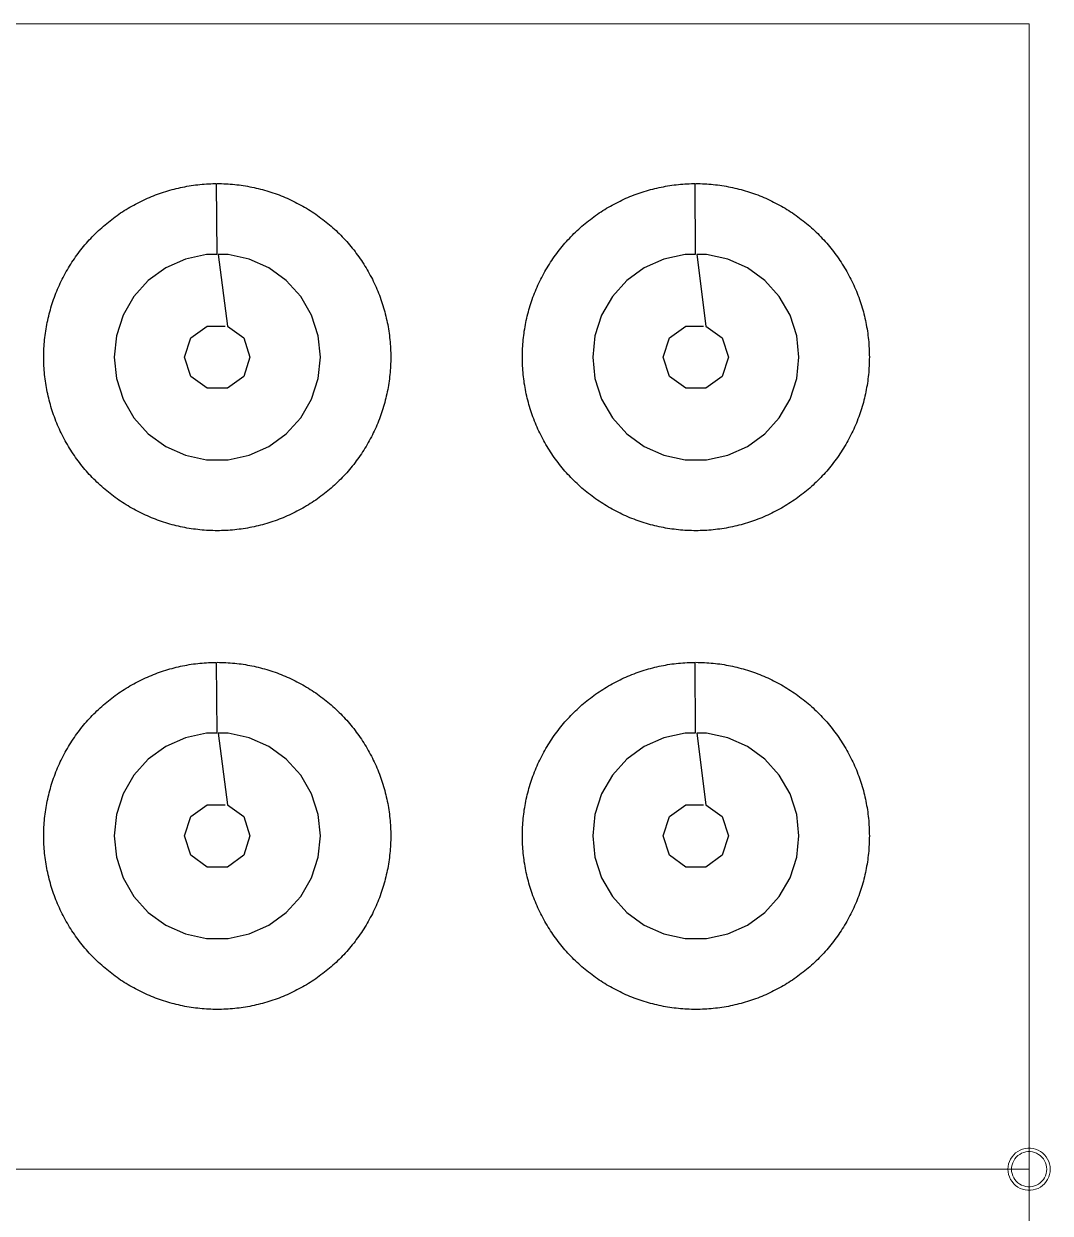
# Model space of a CAD drawing. Header units: millimetres. Extents: x 125 to 379, y 147 to 312.
# Drawn here: x 306.3 to 379.2, y 225.6 to 310.1 of the extents above; entities that cross this region are included whole.
import ezdxf

# ---------------------------------------------------------------- set-up
doc = ezdxf.new("R2010")
doc.units = ezdxf.units.MM
doc.layers.add('TOP_Full_CutOut_90', color=7, linetype='Continuous')
for name, color, linetype, lineweight in [('TOP_Full_CutOut_90_1', 7, 'Continuous', 18), ('TOP_Full_CutOut_90_2', 7, 'Continuous', 18), ('TOP_Full_CutOut_90_3', 7, 'Continuous', 18)]:
    doc.layers.add(name, color=color, linetype=linetype, lineweight=lineweight)

msp = doc.modelspace()

# ---------------------------------------------------------------- linework, layer by layer
at = {"layer": 'TOP_Full_CutOut_90'}
for points in [[(320.046033, 298.728941), (320.20091, 298.727968), (320.355762, 298.725049), (320.510565, 298.720184), (320.665295, 298.713374), (320.819927, 298.704621), (320.974436, 298.693925), (321.128799, 298.681288), (321.282992, 298.666713), (321.436988, 298.650201), (321.590766, 298.631755), (321.744299, 298.611378), (321.897564, 298.589074), (322.050537, 298.564846), (322.203193, 298.538697), (322.355508, 298.510632), (322.507459, 298.480655), (322.659021, 298.448771), (322.810171, 298.414985), (322.960884, 298.379302), (323.111136, 298.341729), (323.260905, 298.30227), (323.410166, 298.260932), (323.558896, 298.217722), (323.707071, 298.172647), (323.854668, 298.125713), (324.001663, 298.076928), (324.148034, 298.0263), (324.293758, 297.973836), (324.43881, 297.919545), (324.583169, 297.863436), (324.726811, 297.805518), (324.869714, 297.745799), (325.011855, 297.684289), (325.153213, 297.620997), (325.293763, 297.555935), (325.433485, 297.489111), (325.572357, 297.420537), (325.710355, 297.350223), (325.847459, 297.278181), (325.983648, 297.204421), (326.118898, 297.128956), (326.253189, 297.051797), (326.386501, 296.972957), (326.518811, 296.892448), (326.650099, 296.810283), (326.780344, 296.726474), (326.909525, 296.641036), (327.037623, 296.553981), (327.164617, 296.465323), (327.290487, 296.375076), (327.415212, 296.283254), (327.538774, 296.189873), (327.661153, 296.094946), (327.78233, 295.998489), (327.902284, 295.900517), (328.020998, 295.801045), (328.138453, 295.70009), (328.25463, 295.597666), (328.36951, 295.49379), (328.483077, 295.38848), (328.59531, 295.28175), (328.706194, 295.173618), (328.815711, 295.064102), (328.923842, 294.953218), (329.030572, 294.840984), (329.135883, 294.727418), (329.239758, 294.612538), (329.342182, 294.496361), (329.443137, 294.378906), (329.542609, 294.260192), (329.640581, 294.140237), (329.737038, 294.019061), (329.831965, 293.896682), (329.925347, 293.77312), (330.017168, 293.648394), (330.107415, 293.522525), (330.196073, 293.395531), (330.283128, 293.267433), (330.368567, 293.138252), (330.452375, 293.008006), (330.53454, 292.876719), (330.61505, 292.744408), (330.69389, 292.611097), (330.771048, 292.476806), (330.846513, 292.341555), (330.920273, 292.205367), (330.992315, 292.068263), (331.062629, 291.930264), (331.131203, 291.791393), (331.198027, 291.651671), (331.26309, 291.51112), (331.326381, 291.369763), (331.387891, 291.227622), (331.44761, 291.084719), (331.505529, 290.941076), (331.561638, 290.796718), (331.615928, 290.651665), (331.668392, 290.505942), (331.71902, 290.359571), (331.767805, 290.212576), (331.814739, 290.064979), (331.859815, 289.916804), (331.903025, 289.768074), (331.944362, 289.618813), (331.983821, 289.469044), (332.021395, 289.318791), (332.057077, 289.168078), (332.090863, 289.016929), (332.122747, 288.865367), (332.152724, 288.713416), (332.180789, 288.5611), (332.206938, 288.408444), (332.231166, 288.255472), (332.253471, 288.102207), (332.273847, 287.948673), (332.292293, 287.794896), (332.308805, 287.640899), (332.32338, 287.486707), (332.336017, 287.332344), (332.346713, 287.177834), (332.355466, 287.023202), (332.362276, 286.868473), (332.367141, 286.71367), (332.37006, 286.558818), (332.371033, 286.403941), (332.371033, 286.403941), (332.37006, 286.249065), (332.367141, 286.094213), (332.362276, 285.93941), (332.355466, 285.78468), (332.346713, 285.630048), (332.336017, 285.475538), (332.32338, 285.321175), (332.308805, 285.166983), (332.292293, 285.012986), (332.273847, 284.859209), (332.253471, 284.705676), (332.231166, 284.552411), (332.206938, 284.399438), (332.180789, 284.246782), (332.152724, 284.094467), (332.122747, 283.942516), (332.090863, 283.790954), (332.057077, 283.639804), (332.021395, 283.489091), (331.983821, 283.338838), (331.944362, 283.18907), (331.903025, 283.039809), (331.859815, 282.891079), (331.814739, 282.742904), (331.767805, 282.595307), (331.71902, 282.448311), (331.668392, 282.30194), (331.615928, 282.156217), (331.561638, 282.011165), (331.505529, 281.866806), (331.44761, 281.723164), (331.387891, 281.580261), (331.326381, 281.438119), (331.26309, 281.296762), (331.198027, 281.156211), (331.131203, 281.016489), (331.062629, 280.877618), (330.992315, 280.739619), (330.920273, 280.602515), (330.846513, 280.466327), (330.771048, 280.331077), (330.69389, 280.196785), (330.61505, 280.063474), (330.53454, 279.931164), (330.452375, 279.799876), (330.368567, 279.669631), (330.283128, 279.540449), (330.196073, 279.412351), (330.107415, 279.285358), (330.017168, 279.159488), (329.925347, 279.034762), (329.831965, 278.9112), (329.737038, 278.788822), (329.640581, 278.667645), (329.542609, 278.547691), (329.443137, 278.428977), (329.342182, 278.311522), (329.239758, 278.195345), (329.135883, 278.080464), (329.030572, 277.966898), (328.923842, 277.854664), (328.815711, 277.74378), (328.706194, 277.634264), (328.59531, 277.526133), (328.483077, 277.419403), (328.36951, 277.314092), (328.25463, 277.210217), (328.138453, 277.107793), (328.020998, 277.006837), (327.902284, 276.907366), (327.78233, 276.809393), (327.661153, 276.712936), (327.538774, 276.61801), (327.415212, 276.524628), (327.290487, 276.432807), (327.164617, 276.34256), (327.037623, 276.253902), (326.909525, 276.166847), (326.780344, 276.081408), (326.650099, 275.9976), (326.518811, 275.915434), (326.386501, 275.834925), (326.253189, 275.756085), (326.118898, 275.678926), (325.983648, 275.603461), (325.847459, 275.529702), (325.710355, 275.45766), (325.572357, 275.387346), (325.433485, 275.318772), (325.293763, 275.251948), (325.153213, 275.186885), (325.011855, 275.123594), (324.869714, 275.062084), (324.726811, 275.002365), (324.583169, 274.944446), (324.43881, 274.888337), (324.293758, 274.834046), (324.148034, 274.781583), (324.001663, 274.730955), (323.854668, 274.68217), (323.707071, 274.635236), (323.558896, 274.59016), (323.410166, 274.54695), (323.260905, 274.505613), (323.111136, 274.466154), (322.960884, 274.42858), (322.810171, 274.392898), (322.659021, 274.359112), (322.507459, 274.327228), (322.355508, 274.297251), (322.203193, 274.269186), (322.050537, 274.243037), (321.897564, 274.218808), (321.744299, 274.196504), (321.590766, 274.176128), (321.436988, 274.157682), (321.282992, 274.14117), (321.128799, 274.126595), (320.974436, 274.113958), (320.819927, 274.103262), (320.665295, 274.094508), (320.510565, 274.087698), (320.355762, 274.082834), (320.20091, 274.079914), (320.046033, 274.078941), (319.891157, 274.079914), (319.736305, 274.082834), (319.581502, 274.087698), (319.426772, 274.094508), (319.27214, 274.103262), (319.117631, 274.113958), (318.963267, 274.126595), (318.809075, 274.14117), (318.655079, 274.157682), (318.501301, 274.176128), (318.347768, 274.196504), (318.194503, 274.218808), (318.04153, 274.243037), (317.888874, 274.269186), (317.736559, 274.297251), (317.584608, 274.327228), (317.433046, 274.359112), (317.281896, 274.392898), (317.131183, 274.42858), (316.980931, 274.466154), (316.831162, 274.505613), (316.681901, 274.54695), (316.533171, 274.59016), (316.384996, 274.635236), (316.237399, 274.68217), (316.090403, 274.730955), (315.944033, 274.781583), (315.798309, 274.834046), (315.653257, 274.888337), (315.508898, 274.944446), (315.365256, 275.002365), (315.222353, 275.062084), (315.080212, 275.123594), (314.938854, 275.186885), (314.798304, 275.251948), (314.658582, 275.318772), (314.51971, 275.387346), (314.381712, 275.45766), (314.244608, 275.529702), (314.108419, 275.603461), (313.973169, 275.678926), (313.838878, 275.756085), (313.705566, 275.834925), (313.573256, 275.915434), (313.441968, 275.9976), (313.311723, 276.081408), (313.182541, 276.166847), (313.054444, 276.253902), (312.92745, 276.34256), (312.80158, 276.432807), (312.676855, 276.524628), (312.553293, 276.61801), (312.430914, 276.712936), (312.309737, 276.809393), (312.189783, 276.907366), (312.071069, 277.006837), (311.953614, 277.107793), (311.837437, 277.210217), (311.722557, 277.314092), (311.60899, 277.419403), (311.496756, 277.526133), (311.385873, 277.634264), (311.276356, 277.74378), (311.168225, 277.854664), (311.061495, 277.966898), (310.956184, 278.080464), (310.852309, 278.195345), (310.749885, 278.311522), (310.64893, 278.428977), (310.549458, 278.547691), (310.451486, 278.667645), (310.355029, 278.788822), (310.260102, 278.9112), (310.16672, 279.034762), (310.074899, 279.159488), (309.984652, 279.285358), (309.895994, 279.412351), (309.808939, 279.540449), (309.7235, 279.669631), (309.639692, 279.799876), (309.557526, 279.931164), (309.477017, 280.063474), (309.398177, 280.196785), (309.321019, 280.331077), (309.245554, 280.466327), (309.171794, 280.602515), (309.099752, 280.739619), (309.029438, 280.877618), (308.960864, 281.016489), (308.89404, 281.156211), (308.828977, 281.296762), (308.765686, 281.438119), (308.704176, 281.580261), (308.644457, 281.723164), (308.586538, 281.866806), (308.530429, 282.011165), (308.476139, 282.156217), (308.423675, 282.30194), (308.373047, 282.448311), (308.324262, 282.595307), (308.277328, 282.742904), (308.232252, 282.891079), (308.189042, 283.039809), (308.147705, 283.18907), (308.108246, 283.338838), (308.070672, 283.489091), (308.03499, 283.639804), (308.001204, 283.790954), (307.96932, 283.942516), (307.939343, 284.094467), (307.911278, 284.246782), (307.885129, 284.399438), (307.860901, 284.552411), (307.838596, 284.705676), (307.81822, 284.859209), (307.799774, 285.012986), (307.783262, 285.166983), (307.768687, 285.321175), (307.75605, 285.475538), (307.745354, 285.630048), (307.7366, 285.78468), (307.729791, 285.93941), (307.724926, 286.094213), (307.722007, 286.249065), (307.721033, 286.403941), (307.722007, 286.558818), (307.724926, 286.71367), (307.729791, 286.868473), (307.7366, 287.023202), (307.745354, 287.177834), (307.75605, 287.332344), (307.768687, 287.486707), (307.783262, 287.640899), (307.799774, 287.794896), (307.81822, 287.948673), (307.838596, 288.102207), (307.860901, 288.255472), (307.885129, 288.408444), (307.911278, 288.5611), (307.939343, 288.713416), (307.96932, 288.865367), (308.001204, 289.016929), (308.03499, 289.168078), (308.070672, 289.318791), (308.108246, 289.469044), (308.147705, 289.618813), (308.189042, 289.768074), (308.232252, 289.916804), (308.277328, 290.064979), (308.324262, 290.212576), (308.373047, 290.359571), (308.423675, 290.505942), (308.476139, 290.651665), (308.530429, 290.796718), (308.586538, 290.941076), (308.644457, 291.084719), (308.704176, 291.227622), (308.765686, 291.369763), (308.828977, 291.51112), (308.89404, 291.651671), (308.960864, 291.791393), (309.029438, 291.930264), (309.099752, 292.068263), (309.171794, 292.205367), (309.245554, 292.341555), (309.321019, 292.476806), (309.398177, 292.611097), (309.477017, 292.744408), (309.557526, 292.876719), (309.639692, 293.008006), (309.7235, 293.138252), (309.808939, 293.267433), (309.895994, 293.395531), (309.984652, 293.522525), (310.074899, 293.648394), (310.16672, 293.77312), (310.260102, 293.896682), (310.355029, 294.019061), (310.451486, 294.140237), (310.549458, 294.260192), (310.64893, 294.378906), (310.749885, 294.496361), (310.852309, 294.612538), (310.956184, 294.727418), (311.061495, 294.840984), (311.168225, 294.953218), (311.276356, 295.064102), (311.385873, 295.173618), (311.496756, 295.28175), (311.60899, 295.38848), (311.722557, 295.49379), (311.837437, 295.597666), (311.953614, 295.70009), (312.071069, 295.801045), (312.189783, 295.900517), (312.309737, 295.998489), (312.430914, 296.094946), (312.553293, 296.189873), (312.676855, 296.283254), (312.80158, 296.375076), (312.92745, 296.465323), (313.054444, 296.553981), (313.182541, 296.641036), (313.311723, 296.726474), (313.441968, 296.810283), (313.573256, 296.892448), (313.705566, 296.972957), (313.838878, 297.051797), (313.973169, 297.128956), (314.108419, 297.204421), (314.244608, 297.278181), (314.381712, 297.350223), (314.51971, 297.420537), (314.658582, 297.489111), (314.798304, 297.555935), (314.938854, 297.620997), (315.080212, 297.684289), (315.222353, 297.745799), (315.365256, 297.805518), (315.508898, 297.863436), (315.653257, 297.919545), (315.798309, 297.973836), (315.944033, 298.0263), (316.090403, 298.076928), (316.237399, 298.125713), (316.384996, 298.172647), (316.533171, 298.217722), (316.681901, 298.260932), (316.831162, 298.30227), (316.980931, 298.341729), (317.131183, 298.379302), (317.281896, 298.414985), (317.433046, 298.448771), (317.584608, 298.480655), (317.736559, 298.510632), (317.888874, 298.538697), (318.04153, 298.564846), (318.194503, 298.589074), (318.347768, 298.611378), (318.501301, 298.631755), (318.655079, 298.650201), (318.809075, 298.666713), (318.963267, 298.681288), (319.117631, 298.693925), (319.27214, 298.704621), (319.426772, 298.713374), (319.581502, 298.720184), (319.736305, 298.725049), (319.891157, 298.727968), (319.968595, 298.728455), (320.007184, 293.688814), (319.280362, 293.688814), (317.782484, 293.37043), (316.383533, 292.747577), (315.144652, 291.847477), (314.119984, 290.709468), (313.354313, 289.383287), (312.881102, 287.926894), (312.721033, 286.403941), (312.881102, 284.880988), (313.354313, 283.424595), (314.119984, 282.098414), (315.144652, 280.960405), (316.383533, 280.060305), (317.782484, 279.437452), (319.280362, 279.119068), (320.811704, 279.119068), (322.309583, 279.437452), (323.708533, 280.060305), (324.947415, 280.960405), (325.972083, 282.098414), (326.737754, 283.424595), (327.210965, 284.880988), (327.371033, 286.403941), (327.371033, 286.403941), (327.210965, 287.926894), (326.737754, 289.383287), (325.972083, 290.709468), (324.947415, 291.847477), (323.708533, 292.747577), (322.309583, 293.37043), (320.811704, 293.688814), (320.111947, 293.687631), (320.764498, 288.615148), (321.926998, 287.770542), (322.371033, 286.403941), (322.371033, 286.403941), (321.926998, 285.037341), (320.764498, 284.192735), (319.327569, 284.192735), (318.165069, 285.037341), (317.721033, 286.403941), (318.165069, 287.770542), (319.327569, 288.615148), (320.595752, 288.615148)], [(354.046033, 298.728941), (354.20091, 298.727968), (354.355762, 298.725049), (354.510565, 298.720184), (354.665295, 298.713374), (354.819927, 298.704621), (354.974436, 298.693925), (355.128799, 298.681288), (355.282992, 298.666713), (355.436988, 298.650201), (355.590766, 298.631755), (355.744299, 298.611378), (355.897564, 298.589074), (356.050537, 298.564846), (356.203193, 298.538697), (356.355508, 298.510632), (356.507459, 298.480655), (356.659021, 298.448771), (356.810171, 298.414985), (356.960884, 298.379302), (357.111136, 298.341729), (357.260905, 298.30227), (357.410166, 298.260932), (357.558896, 298.217722), (357.707071, 298.172647), (357.854668, 298.125713), (358.001663, 298.076928), (358.148034, 298.0263), (358.293758, 297.973836), (358.43881, 297.919545), (358.583169, 297.863436), (358.726811, 297.805518), (358.869714, 297.745799), (359.011855, 297.684289), (359.153213, 297.620997), (359.293763, 297.555935), (359.433485, 297.489111), (359.572357, 297.420537), (359.710355, 297.350223), (359.847459, 297.278181), (359.983648, 297.204421), (360.118898, 297.128956), (360.253189, 297.051797), (360.386501, 296.972957), (360.518811, 296.892448), (360.650099, 296.810283), (360.780344, 296.726474), (360.909525, 296.641036), (361.037623, 296.553981), (361.164617, 296.465323), (361.290487, 296.375076), (361.415212, 296.283254), (361.538774, 296.189873), (361.661153, 296.094946), (361.78233, 295.998489), (361.902284, 295.900517), (362.020998, 295.801045), (362.138453, 295.70009), (362.25463, 295.597666), (362.36951, 295.49379), (362.483077, 295.38848), (362.59531, 295.28175), (362.706194, 295.173618), (362.815711, 295.064102), (362.923842, 294.953218), (363.030572, 294.840984), (363.135883, 294.727418), (363.239758, 294.612538), (363.342182, 294.496361), (363.443137, 294.378906), (363.542609, 294.260192), (363.640581, 294.140237), (363.737038, 294.019061), (363.831965, 293.896682), (363.925347, 293.77312), (364.017168, 293.648394), (364.107415, 293.522525), (364.196073, 293.395531), (364.283128, 293.267433), (364.368567, 293.138252), (364.452375, 293.008006), (364.53454, 292.876719), (364.61505, 292.744408), (364.69389, 292.611097), (364.771048, 292.476806), (364.846513, 292.341555), (364.920273, 292.205367), (364.992315, 292.068263), (365.062629, 291.930264), (365.131203, 291.791393), (365.198027, 291.651671), (365.26309, 291.51112), (365.326381, 291.369763), (365.387891, 291.227622), (365.44761, 291.084719), (365.505529, 290.941076), (365.561638, 290.796718), (365.615928, 290.651665), (365.668392, 290.505942), (365.71902, 290.359571), (365.767805, 290.212576), (365.814739, 290.064979), (365.859815, 289.916804), (365.903025, 289.768074), (365.944362, 289.618813), (365.983821, 289.469044), (366.021395, 289.318791), (366.057077, 289.168078), (366.090863, 289.016929), (366.122747, 288.865367), (366.152724, 288.713416), (366.180789, 288.5611), (366.206938, 288.408444), (366.231166, 288.255472), (366.253471, 288.102207), (366.273847, 287.948673), (366.292293, 287.794896), (366.308805, 287.640899), (366.32338, 287.486707), (366.336017, 287.332344), (366.346713, 287.177834), (366.355466, 287.023202), (366.362276, 286.868473), (366.367141, 286.71367), (366.37006, 286.558818), (366.371033, 286.403941), (366.371033, 286.403941), (366.37006, 286.249065), (366.367141, 286.094213), (366.362276, 285.93941), (366.355466, 285.78468), (366.346713, 285.630048), (366.336017, 285.475538), (366.32338, 285.321175), (366.308805, 285.166983), (366.292293, 285.012986), (366.273847, 284.859209), (366.253471, 284.705676), (366.231166, 284.552411), (366.206938, 284.399438), (366.180789, 284.246782), (366.152724, 284.094467), (366.122747, 283.942516), (366.090863, 283.790954), (366.057077, 283.639804), (366.021395, 283.489091), (365.983821, 283.338838), (365.944362, 283.18907), (365.903025, 283.039809), (365.859815, 282.891079), (365.814739, 282.742904), (365.767805, 282.595307), (365.71902, 282.448311), (365.668392, 282.30194), (365.615928, 282.156217), (365.561638, 282.011165), (365.505529, 281.866806), (365.44761, 281.723164), (365.387891, 281.580261), (365.326381, 281.438119), (365.26309, 281.296762), (365.198027, 281.156211), (365.131203, 281.016489), (365.062629, 280.877618), (364.992315, 280.739619), (364.920273, 280.602515), (364.846513, 280.466327), (364.771048, 280.331077), (364.69389, 280.196785), (364.61505, 280.063474), (364.53454, 279.931164), (364.452375, 279.799876), (364.368567, 279.669631), (364.283128, 279.540449), (364.196073, 279.412351), (364.107415, 279.285358), (364.017168, 279.159488), (363.925347, 279.034762), (363.831965, 278.9112), (363.737038, 278.788822), (363.640581, 278.667645), (363.542609, 278.547691), (363.443137, 278.428977), (363.342182, 278.311522), (363.239758, 278.195345), (363.135883, 278.080464), (363.030572, 277.966898), (362.923842, 277.854664), (362.815711, 277.74378), (362.706194, 277.634264), (362.59531, 277.526133), (362.483077, 277.419403), (362.36951, 277.314092), (362.25463, 277.210217), (362.138453, 277.107793), (362.020998, 277.006837), (361.902284, 276.907366), (361.78233, 276.809393), (361.661153, 276.712936), (361.538774, 276.61801), (361.415212, 276.524628), (361.290487, 276.432807), (361.164617, 276.34256), (361.037623, 276.253902), (360.909525, 276.166847), (360.780344, 276.081408), (360.650099, 275.9976), (360.518811, 275.915434), (360.386501, 275.834925), (360.253189, 275.756085), (360.118898, 275.678926), (359.983648, 275.603461), (359.847459, 275.529702), (359.710355, 275.45766), (359.572357, 275.387346), (359.433485, 275.318772), (359.293763, 275.251948), (359.153213, 275.186885), (359.011855, 275.123594), (358.869714, 275.062084), (358.726811, 275.002365), (358.583169, 274.944446), (358.43881, 274.888337), (358.293758, 274.834046), (358.148034, 274.781583), (358.001663, 274.730955), (357.854668, 274.68217), (357.707071, 274.635236), (357.558896, 274.59016), (357.410166, 274.54695), (357.260905, 274.505613), (357.111136, 274.466154), (356.960884, 274.42858), (356.810171, 274.392898), (356.659021, 274.359112), (356.507459, 274.327228), (356.355508, 274.297251), (356.203193, 274.269186), (356.050537, 274.243037), (355.897564, 274.218808), (355.744299, 274.196504), (355.590766, 274.176128), (355.436988, 274.157682), (355.282992, 274.14117), (355.128799, 274.126595), (354.974436, 274.113958), (354.819927, 274.103262), (354.665295, 274.094508), (354.510565, 274.087698), (354.355762, 274.082834), (354.20091, 274.079914), (354.046033, 274.078941), (353.891157, 274.079914), (353.736305, 274.082834), (353.581502, 274.087698), (353.426772, 274.094508), (353.27214, 274.103262), (353.117631, 274.113958), (352.963267, 274.126595), (352.809075, 274.14117), (352.655079, 274.157682), (352.501301, 274.176128), (352.347768, 274.196504), (352.194503, 274.218808), (352.04153, 274.243037), (351.888874, 274.269186), (351.736559, 274.297251), (351.584608, 274.327228), (351.433046, 274.359112), (351.281896, 274.392898), (351.131183, 274.42858), (350.980931, 274.466154), (350.831162, 274.505613), (350.681901, 274.54695), (350.533171, 274.59016), (350.384996, 274.635236), (350.237399, 274.68217), (350.090403, 274.730955), (349.944033, 274.781583), (349.798309, 274.834046), (349.653257, 274.888337), (349.508898, 274.944446), (349.365256, 275.002365), (349.222353, 275.062084), (349.080212, 275.123594), (348.938854, 275.186885), (348.798304, 275.251948), (348.658582, 275.318772), (348.51971, 275.387346), (348.381712, 275.45766), (348.244608, 275.529702), (348.108419, 275.603461), (347.973169, 275.678926), (347.838878, 275.756085), (347.705566, 275.834925), (347.573256, 275.915434), (347.441968, 275.9976), (347.311723, 276.081408), (347.182541, 276.166847), (347.054444, 276.253902), (346.92745, 276.34256), (346.80158, 276.432807), (346.676855, 276.524628), (346.553293, 276.61801), (346.430914, 276.712936), (346.309737, 276.809393), (346.189783, 276.907366), (346.071069, 277.006837), (345.953614, 277.107793), (345.837437, 277.210217), (345.722557, 277.314092), (345.60899, 277.419403), (345.496756, 277.526133), (345.385873, 277.634264), (345.276356, 277.74378), (345.168225, 277.854664), (345.061495, 277.966898), (344.956184, 278.080464), (344.852309, 278.195345), (344.749885, 278.311522), (344.64893, 278.428977), (344.549458, 278.547691), (344.451486, 278.667645), (344.355029, 278.788822), (344.260102, 278.9112), (344.16672, 279.034762), (344.074899, 279.159488), (343.984652, 279.285358), (343.895994, 279.412351), (343.808939, 279.540449), (343.7235, 279.669631), (343.639692, 279.799876), (343.557526, 279.931164), (343.477017, 280.063474), (343.398177, 280.196785), (343.321019, 280.331077), (343.245554, 280.466327), (343.171794, 280.602515), (343.099752, 280.739619), (343.029438, 280.877618), (342.960864, 281.016489), (342.89404, 281.156211), (342.828977, 281.296762), (342.765686, 281.438119), (342.704176, 281.580261), (342.644457, 281.723164), (342.586538, 281.866806), (342.530429, 282.011165), (342.476139, 282.156217), (342.423675, 282.30194), (342.373047, 282.448311), (342.324262, 282.595307), (342.277328, 282.742904), (342.232252, 282.891079), (342.189042, 283.039809), (342.147705, 283.18907), (342.108246, 283.338838), (342.070672, 283.489091), (342.03499, 283.639804), (342.001204, 283.790954), (341.96932, 283.942516), (341.939343, 284.094467), (341.911278, 284.246782), (341.885129, 284.399438), (341.860901, 284.552411), (341.838596, 284.705676), (341.81822, 284.859209), (341.799774, 285.012986), (341.783262, 285.166983), (341.768687, 285.321175), (341.75605, 285.475538), (341.745354, 285.630048), (341.7366, 285.78468), (341.729791, 285.93941), (341.724926, 286.094213), (341.722007, 286.249065), (341.721033, 286.403941), (341.722007, 286.558818), (341.724926, 286.71367), (341.729791, 286.868473), (341.7366, 287.023202), (341.745354, 287.177834), (341.75605, 287.332344), (341.768687, 287.486707), (341.783262, 287.640899), (341.799774, 287.794896), (341.81822, 287.948673), (341.838596, 288.102207), (341.860901, 288.255472), (341.885129, 288.408444), (341.911278, 288.5611), (341.939343, 288.713416), (341.96932, 288.865367), (342.001204, 289.016929), (342.03499, 289.168078), (342.070672, 289.318791), (342.108246, 289.469044), (342.147705, 289.618813), (342.189042, 289.768074), (342.232252, 289.916804), (342.277328, 290.064979), (342.324262, 290.212576), (342.373047, 290.359571), (342.423675, 290.505942), (342.476139, 290.651665), (342.530429, 290.796718), (342.586538, 290.941076), (342.644457, 291.084719), (342.704176, 291.227622), (342.765686, 291.369763), (342.828977, 291.51112), (342.89404, 291.651671), (342.960864, 291.791393), (343.029438, 291.930264), (343.099752, 292.068263), (343.171794, 292.205367), (343.245554, 292.341555), (343.321019, 292.476806), (343.398177, 292.611097), (343.477017, 292.744408), (343.557526, 292.876719), (343.639692, 293.008006), (343.7235, 293.138252), (343.808939, 293.267433), (343.895994, 293.395531), (343.984652, 293.522525), (344.074899, 293.648394), (344.16672, 293.77312), (344.260102, 293.896682), (344.355029, 294.019061), (344.451486, 294.140237), (344.549458, 294.260192), (344.64893, 294.378906), (344.749885, 294.496361), (344.852309, 294.612538), (344.956184, 294.727418), (345.061495, 294.840984), (345.168225, 294.953218), (345.276356, 295.064102), (345.385873, 295.173618), (345.496756, 295.28175), (345.60899, 295.38848), (345.722557, 295.49379), (345.837437, 295.597666), (345.953614, 295.70009), (346.071069, 295.801045), (346.189783, 295.900517), (346.309737, 295.998489), (346.430914, 296.094946), (346.553293, 296.189873), (346.676855, 296.283254), (346.80158, 296.375076), (346.92745, 296.465323), (347.054444, 296.553981), (347.182541, 296.641036), (347.311723, 296.726474), (347.441968, 296.810283), (347.573256, 296.892448), (347.705566, 296.972957), (347.838878, 297.051797), (347.973169, 297.128956), (348.108419, 297.204421), (348.244608, 297.278181), (348.381712, 297.350223), (348.51971, 297.420537), (348.658582, 297.489111), (348.798304, 297.555935), (348.938854, 297.620997), (349.080212, 297.684289), (349.222353, 297.745799), (349.365256, 297.805518), (349.508898, 297.863436), (349.653257, 297.919545), (349.798309, 297.973836), (349.944033, 298.0263), (350.090403, 298.076928), (350.237399, 298.125713), (350.384996, 298.172647), (350.533171, 298.217722), (350.681901, 298.260932), (350.831162, 298.30227), (350.980931, 298.341729), (351.131183, 298.379302), (351.281896, 298.414985), (351.433046, 298.448771), (351.584608, 298.480655), (351.736559, 298.510632), (351.888874, 298.538697), (352.04153, 298.564846), (352.194503, 298.589074), (352.347768, 298.611378), (352.501301, 298.631755), (352.655079, 298.650201), (352.809075, 298.666713), (352.963267, 298.681288), (353.117631, 298.693925), (353.27214, 298.704621), (353.426772, 298.713374), (353.581502, 298.720184), (353.736305, 298.725049), (353.891157, 298.727968), (353.968595, 298.728455), (354.007184, 293.688814), (353.280362, 293.688814), (351.782484, 293.37043), (350.383533, 292.747577), (349.144652, 291.847477), (348.119984, 290.709468), (347.354313, 289.383287), (346.881102, 287.926894), (346.721033, 286.403941), (346.881102, 284.880988), (347.354313, 283.424595), (348.119984, 282.098414), (349.144652, 280.960405), (350.383533, 280.060305), (351.782484, 279.437452), (353.280362, 279.119068), (354.811704, 279.119068), (356.309583, 279.437452), (357.708533, 280.060305), (358.947415, 280.960405), (359.972083, 282.098414), (360.737754, 283.424595), (361.210965, 284.880988), (361.371033, 286.403941), (361.371033, 286.403941), (361.210965, 287.926894), (360.737754, 289.383287), (359.972083, 290.709468), (358.947415, 291.847477), (357.708533, 292.747577), (356.309583, 293.37043), (354.811704, 293.688814), (354.111947, 293.687631), (354.764498, 288.615148), (355.926998, 287.770542), (356.371033, 286.403941), (356.371033, 286.403941), (355.926998, 285.037341), (354.764498, 284.192735), (353.327569, 284.192735), (352.165069, 285.037341), (351.721033, 286.403941), (352.165069, 287.770542), (353.327569, 288.615148), (354.595752, 288.615148)], [(320.046033, 264.728941), (320.20091, 264.727968), (320.355762, 264.725049), (320.510565, 264.720184), (320.665295, 264.713374), (320.819927, 264.704621), (320.974436, 264.693925), (321.128799, 264.681288), (321.282992, 264.666713), (321.436988, 264.650201), (321.590766, 264.631755), (321.744299, 264.611378), (321.897564, 264.589074), (322.050537, 264.564846), (322.203193, 264.538697), (322.355508, 264.510632), (322.507459, 264.480655), (322.659021, 264.448771), (322.810171, 264.414985), (322.960884, 264.379302), (323.111136, 264.341729), (323.260905, 264.30227), (323.410166, 264.260932), (323.558896, 264.217722), (323.707071, 264.172647), (323.854668, 264.125713), (324.001663, 264.076928), (324.148034, 264.0263), (324.293758, 263.973836), (324.43881, 263.919545), (324.583169, 263.863436), (324.726811, 263.805518), (324.869714, 263.745799), (325.011855, 263.684289), (325.153213, 263.620997), (325.293763, 263.555935), (325.433485, 263.489111), (325.572357, 263.420537), (325.710355, 263.350223), (325.847459, 263.278181), (325.983648, 263.204421), (326.118898, 263.128956), (326.253189, 263.051797), (326.386501, 262.972957), (326.518811, 262.892448), (326.650099, 262.810283), (326.780344, 262.726474), (326.909525, 262.641036), (327.037623, 262.553981), (327.164617, 262.465323), (327.290487, 262.375076), (327.415212, 262.283254), (327.538774, 262.189873), (327.661153, 262.094946), (327.78233, 261.998489), (327.902284, 261.900517), (328.020998, 261.801045), (328.138453, 261.70009), (328.25463, 261.597666), (328.36951, 261.49379), (328.483077, 261.38848), (328.59531, 261.28175), (328.706194, 261.173618), (328.815711, 261.064102), (328.923842, 260.953218), (329.030572, 260.840984), (329.135883, 260.727418), (329.239758, 260.612538), (329.342182, 260.496361), (329.443137, 260.378906), (329.542609, 260.260192), (329.640581, 260.140237), (329.737038, 260.019061), (329.831965, 259.896682), (329.925347, 259.77312), (330.017168, 259.648394), (330.107415, 259.522525), (330.196073, 259.395531), (330.283128, 259.267433), (330.368567, 259.138252), (330.452375, 259.008006), (330.53454, 258.876719), (330.61505, 258.744408), (330.69389, 258.611097), (330.771048, 258.476806), (330.846513, 258.341555), (330.920273, 258.205367), (330.992315, 258.068263), (331.062629, 257.930264), (331.131203, 257.791393), (331.198027, 257.651671), (331.26309, 257.51112), (331.326381, 257.369763), (331.387891, 257.227622), (331.44761, 257.084719), (331.505529, 256.941076), (331.561638, 256.796718), (331.615928, 256.651665), (331.668392, 256.505942), (331.71902, 256.359571), (331.767805, 256.212576), (331.814739, 256.064979), (331.859815, 255.916804), (331.903025, 255.768074), (331.944362, 255.618813), (331.983821, 255.469044), (332.021395, 255.318791), (332.057077, 255.168078), (332.090863, 255.016929), (332.122747, 254.865367), (332.152724, 254.713416), (332.180789, 254.5611), (332.206938, 254.408444), (332.231166, 254.255472), (332.253471, 254.102207), (332.273847, 253.948673), (332.292293, 253.794896), (332.308805, 253.640899), (332.32338, 253.486707), (332.336017, 253.332344), (332.346713, 253.177834), (332.355466, 253.023202), (332.362276, 252.868473), (332.367141, 252.71367), (332.37006, 252.558818), (332.371033, 252.403941), (332.371033, 252.403941), (332.37006, 252.249065), (332.367141, 252.094213), (332.362276, 251.93941), (332.355466, 251.78468), (332.346713, 251.630048), (332.336017, 251.475538), (332.32338, 251.321175), (332.308805, 251.166983), (332.292293, 251.012986), (332.273847, 250.859209), (332.253471, 250.705676), (332.231166, 250.552411), (332.206938, 250.399438), (332.180789, 250.246782), (332.152724, 250.094467), (332.122747, 249.942516), (332.090863, 249.790954), (332.057077, 249.639804), (332.021395, 249.489091), (331.983821, 249.338838), (331.944362, 249.18907), (331.903025, 249.039809), (331.859815, 248.891079), (331.814739, 248.742904), (331.767805, 248.595307), (331.71902, 248.448311), (331.668392, 248.30194), (331.615928, 248.156217), (331.561638, 248.011165), (331.505529, 247.866806), (331.44761, 247.723164), (331.387891, 247.580261), (331.326381, 247.438119), (331.26309, 247.296762), (331.198027, 247.156211), (331.131203, 247.016489), (331.062629, 246.877618), (330.992315, 246.739619), (330.920273, 246.602515), (330.846513, 246.466327), (330.771048, 246.331077), (330.69389, 246.196785), (330.61505, 246.063474), (330.53454, 245.931164), (330.452375, 245.799876), (330.368567, 245.669631), (330.283128, 245.540449), (330.196073, 245.412351), (330.107415, 245.285358), (330.017168, 245.159488), (329.925347, 245.034762), (329.831965, 244.9112), (329.737038, 244.788822), (329.640581, 244.667645), (329.542609, 244.547691), (329.443137, 244.428977), (329.342182, 244.311522), (329.239758, 244.195345), (329.135883, 244.080464), (329.030572, 243.966898), (328.923842, 243.854664), (328.815711, 243.74378), (328.706194, 243.634264), (328.59531, 243.526133), (328.483077, 243.419403), (328.36951, 243.314092), (328.25463, 243.210217), (328.138453, 243.107793), (328.020998, 243.006837), (327.902284, 242.907366), (327.78233, 242.809393), (327.661153, 242.712936), (327.538774, 242.61801), (327.415212, 242.524628), (327.290487, 242.432807), (327.164617, 242.34256), (327.037623, 242.253902), (326.909525, 242.166847), (326.780344, 242.081408), (326.650099, 241.9976), (326.518811, 241.915434), (326.386501, 241.834925), (326.253189, 241.756085), (326.118898, 241.678926), (325.983648, 241.603461), (325.847459, 241.529702), (325.710355, 241.45766), (325.572357, 241.387346), (325.433485, 241.318772), (325.293763, 241.251948), (325.153213, 241.186885), (325.011855, 241.123594), (324.869714, 241.062084), (324.726811, 241.002365), (324.583169, 240.944446), (324.43881, 240.888337), (324.293758, 240.834046), (324.148034, 240.781583), (324.001663, 240.730955), (323.854668, 240.68217), (323.707071, 240.635236), (323.558896, 240.59016), (323.410166, 240.54695), (323.260905, 240.505613), (323.111136, 240.466154), (322.960884, 240.42858), (322.810171, 240.392898), (322.659021, 240.359112), (322.507459, 240.327228), (322.355508, 240.297251), (322.203193, 240.269186), (322.050537, 240.243037), (321.897564, 240.218808), (321.744299, 240.196504), (321.590766, 240.176128), (321.436988, 240.157682), (321.282992, 240.14117), (321.128799, 240.126595), (320.974436, 240.113958), (320.819927, 240.103262), (320.665295, 240.094508), (320.510565, 240.087698), (320.355762, 240.082834), (320.20091, 240.079914), (320.046033, 240.078941), (319.891157, 240.079914), (319.736305, 240.082834), (319.581502, 240.087698), (319.426772, 240.094508), (319.27214, 240.103262), (319.117631, 240.113958), (318.963267, 240.126595), (318.809075, 240.14117), (318.655079, 240.157682), (318.501301, 240.176128), (318.347768, 240.196504), (318.194503, 240.218808), (318.04153, 240.243037), (317.888874, 240.269186), (317.736559, 240.297251), (317.584608, 240.327228), (317.433046, 240.359112), (317.281896, 240.392898), (317.131183, 240.42858), (316.980931, 240.466154), (316.831162, 240.505613), (316.681901, 240.54695), (316.533171, 240.59016), (316.384996, 240.635236), (316.237399, 240.68217), (316.090403, 240.730955), (315.944033, 240.781583), (315.798309, 240.834046), (315.653257, 240.888337), (315.508898, 240.944446), (315.365256, 241.002365), (315.222353, 241.062084), (315.080212, 241.123594), (314.938854, 241.186885), (314.798304, 241.251948), (314.658582, 241.318772), (314.51971, 241.387346), (314.381712, 241.45766), (314.244608, 241.529702), (314.108419, 241.603461), (313.973169, 241.678926), (313.838878, 241.756085), (313.705566, 241.834925), (313.573256, 241.915434), (313.441968, 241.9976), (313.311723, 242.081408), (313.182541, 242.166847), (313.054444, 242.253902), (312.92745, 242.34256), (312.80158, 242.432807), (312.676855, 242.524628), (312.553293, 242.61801), (312.430914, 242.712936), (312.309737, 242.809393), (312.189783, 242.907366), (312.071069, 243.006837), (311.953614, 243.107793), (311.837437, 243.210217), (311.722557, 243.314092), (311.60899, 243.419403), (311.496756, 243.526133), (311.385873, 243.634264), (311.276356, 243.74378), (311.168225, 243.854664), (311.061495, 243.966898), (310.956184, 244.080464), (310.852309, 244.195345), (310.749885, 244.311522), (310.64893, 244.428977), (310.549458, 244.547691), (310.451486, 244.667645), (310.355029, 244.788822), (310.260102, 244.9112), (310.16672, 245.034762), (310.074899, 245.159488), (309.984652, 245.285358), (309.895994, 245.412351), (309.808939, 245.540449), (309.7235, 245.669631), (309.639692, 245.799876), (309.557526, 245.931164), (309.477017, 246.063474), (309.398177, 246.196785), (309.321019, 246.331077), (309.245554, 246.466327), (309.171794, 246.602515), (309.099752, 246.739619), (309.029438, 246.877618), (308.960864, 247.016489), (308.89404, 247.156211), (308.828977, 247.296762), (308.765686, 247.438119), (308.704176, 247.580261), (308.644457, 247.723164), (308.586538, 247.866806), (308.530429, 248.011165), (308.476139, 248.156217), (308.423675, 248.30194), (308.373047, 248.448311), (308.324262, 248.595307), (308.277328, 248.742904), (308.232252, 248.891079), (308.189042, 249.039809), (308.147705, 249.18907), (308.108246, 249.338838), (308.070672, 249.489091), (308.03499, 249.639804), (308.001204, 249.790954), (307.96932, 249.942516), (307.939343, 250.094467), (307.911278, 250.246782), (307.885129, 250.399438), (307.860901, 250.552411), (307.838596, 250.705676), (307.81822, 250.859209), (307.799774, 251.012986), (307.783262, 251.166983), (307.768687, 251.321175), (307.75605, 251.475538), (307.745354, 251.630048), (307.7366, 251.78468), (307.729791, 251.93941), (307.724926, 252.094213), (307.722007, 252.249065), (307.721033, 252.403941), (307.722007, 252.558818), (307.724926, 252.71367), (307.729791, 252.868473), (307.7366, 253.023202), (307.745354, 253.177834), (307.75605, 253.332344), (307.768687, 253.486707), (307.783262, 253.640899), (307.799774, 253.794896), (307.81822, 253.948673), (307.838596, 254.102207), (307.860901, 254.255472), (307.885129, 254.408444), (307.911278, 254.5611), (307.939343, 254.713416), (307.96932, 254.865367), (308.001204, 255.016929), (308.03499, 255.168078), (308.070672, 255.318791), (308.108246, 255.469044), (308.147705, 255.618813), (308.189042, 255.768074), (308.232252, 255.916804), (308.277328, 256.064979), (308.324262, 256.212576), (308.373047, 256.359571), (308.423675, 256.505942), (308.476139, 256.651665), (308.530429, 256.796718), (308.586538, 256.941076), (308.644457, 257.084719), (308.704176, 257.227622), (308.765686, 257.369763), (308.828977, 257.51112), (308.89404, 257.651671), (308.960864, 257.791393), (309.029438, 257.930264), (309.099752, 258.068263), (309.171794, 258.205367), (309.245554, 258.341555), (309.321019, 258.476806), (309.398177, 258.611097), (309.477017, 258.744408), (309.557526, 258.876719), (309.639692, 259.008006), (309.7235, 259.138252), (309.808939, 259.267433), (309.895994, 259.395531), (309.984652, 259.522525), (310.074899, 259.648394), (310.16672, 259.77312), (310.260102, 259.896682), (310.355029, 260.019061), (310.451486, 260.140237), (310.549458, 260.260192), (310.64893, 260.378906), (310.749885, 260.496361), (310.852309, 260.612538), (310.956184, 260.727418), (311.061495, 260.840984), (311.168225, 260.953218), (311.276356, 261.064102), (311.385873, 261.173618), (311.496756, 261.28175), (311.60899, 261.38848), (311.722557, 261.49379), (311.837437, 261.597666), (311.953614, 261.70009), (312.071069, 261.801045), (312.189783, 261.900517), (312.309737, 261.998489), (312.430914, 262.094946), (312.553293, 262.189873), (312.676855, 262.283254), (312.80158, 262.375076), (312.92745, 262.465323), (313.054444, 262.553981), (313.182541, 262.641036), (313.311723, 262.726474), (313.441968, 262.810283), (313.573256, 262.892448), (313.705566, 262.972957), (313.838878, 263.051797), (313.973169, 263.128956), (314.108419, 263.204421), (314.244608, 263.278181), (314.381712, 263.350223), (314.51971, 263.420537), (314.658582, 263.489111), (314.798304, 263.555935), (314.938854, 263.620997), (315.080212, 263.684289), (315.222353, 263.745799), (315.365256, 263.805518), (315.508898, 263.863436), (315.653257, 263.919545), (315.798309, 263.973836), (315.944033, 264.0263), (316.090403, 264.076928), (316.237399, 264.125713), (316.384996, 264.172647), (316.533171, 264.217722), (316.681901, 264.260932), (316.831162, 264.30227), (316.980931, 264.341729), (317.131183, 264.379302), (317.281896, 264.414985), (317.433046, 264.448771), (317.584608, 264.480655), (317.736559, 264.510632), (317.888874, 264.538697), (318.04153, 264.564846), (318.194503, 264.589074), (318.347768, 264.611378), (318.501301, 264.631755), (318.655079, 264.650201), (318.809075, 264.666713), (318.963267, 264.681288), (319.117631, 264.693925), (319.27214, 264.704621), (319.426772, 264.713374), (319.581502, 264.720184), (319.736305, 264.725049), (319.891157, 264.727968), (319.968595, 264.728455), (320.007184, 259.688814), (319.280362, 259.688814), (317.782484, 259.37043), (316.383533, 258.747577), (315.144652, 257.847477), (314.119984, 256.709468), (313.354313, 255.383287), (312.881102, 253.926894), (312.721033, 252.403941), (312.881102, 250.880988), (313.354313, 249.424595), (314.119984, 248.098414), (315.144652, 246.960405), (316.383533, 246.060305), (317.782484, 245.437452), (319.280362, 245.119068), (320.811704, 245.119068), (322.309583, 245.437452), (323.708533, 246.060305), (324.947415, 246.960405), (325.972083, 248.098414), (326.737754, 249.424595), (327.210965, 250.880988), (327.371033, 252.403941), (327.371033, 252.403941), (327.210965, 253.926894), (326.737754, 255.383287), (325.972083, 256.709468), (324.947415, 257.847477), (323.708533, 258.747577), (322.309583, 259.37043), (320.811704, 259.688814), (320.111947, 259.687631), (320.764498, 254.615148), (321.926998, 253.770542), (322.371033, 252.403941), (322.371033, 252.403941), (321.926998, 251.037341), (320.764498, 250.192735), (319.327569, 250.192735), (318.165069, 251.037341), (317.721033, 252.403941), (318.165069, 253.770542), (319.327569, 254.615148), (320.595752, 254.615148)], [(354.046033, 264.728941), (354.20091, 264.727968), (354.355762, 264.725049), (354.510565, 264.720184), (354.665295, 264.713374), (354.819927, 264.704621), (354.974436, 264.693925), (355.128799, 264.681288), (355.282992, 264.666713), (355.436988, 264.650201), (355.590766, 264.631755), (355.744299, 264.611378), (355.897564, 264.589074), (356.050537, 264.564846), (356.203193, 264.538697), (356.355508, 264.510632), (356.507459, 264.480655), (356.659021, 264.448771), (356.810171, 264.414985), (356.960884, 264.379302), (357.111136, 264.341729), (357.260905, 264.30227), (357.410166, 264.260932), (357.558896, 264.217722), (357.707071, 264.172647), (357.854668, 264.125713), (358.001663, 264.076928), (358.148034, 264.0263), (358.293758, 263.973836), (358.43881, 263.919545), (358.583169, 263.863436), (358.726811, 263.805518), (358.869714, 263.745799), (359.011855, 263.684289), (359.153213, 263.620997), (359.293763, 263.555935), (359.433485, 263.489111), (359.572357, 263.420537), (359.710355, 263.350223), (359.847459, 263.278181), (359.983648, 263.204421), (360.118898, 263.128956), (360.253189, 263.051797), (360.386501, 262.972957), (360.518811, 262.892448), (360.650099, 262.810283), (360.780344, 262.726474), (360.909525, 262.641036), (361.037623, 262.553981), (361.164617, 262.465323), (361.290487, 262.375076), (361.415212, 262.283254), (361.538774, 262.189873), (361.661153, 262.094946), (361.78233, 261.998489), (361.902284, 261.900517), (362.020998, 261.801045), (362.138453, 261.70009), (362.25463, 261.597666), (362.36951, 261.49379), (362.483077, 261.38848), (362.59531, 261.28175), (362.706194, 261.173618), (362.815711, 261.064102), (362.923842, 260.953218), (363.030572, 260.840984), (363.135883, 260.727418), (363.239758, 260.612538), (363.342182, 260.496361), (363.443137, 260.378906), (363.542609, 260.260192), (363.640581, 260.140237), (363.737038, 260.019061), (363.831965, 259.896682), (363.925347, 259.77312), (364.017168, 259.648394), (364.107415, 259.522525), (364.196073, 259.395531), (364.283128, 259.267433), (364.368567, 259.138252), (364.452375, 259.008006), (364.53454, 258.876719), (364.61505, 258.744408), (364.69389, 258.611097), (364.771048, 258.476806), (364.846513, 258.341555), (364.920273, 258.205367), (364.992315, 258.068263), (365.062629, 257.930264), (365.131203, 257.791393), (365.198027, 257.651671), (365.26309, 257.51112), (365.326381, 257.369763), (365.387891, 257.227622), (365.44761, 257.084719), (365.505529, 256.941076), (365.561638, 256.796718), (365.615928, 256.651665), (365.668392, 256.505942), (365.71902, 256.359571), (365.767805, 256.212576), (365.814739, 256.064979), (365.859815, 255.916804), (365.903025, 255.768074), (365.944362, 255.618813), (365.983821, 255.469044), (366.021395, 255.318791), (366.057077, 255.168078), (366.090863, 255.016929), (366.122747, 254.865367), (366.152724, 254.713416), (366.180789, 254.5611), (366.206938, 254.408444), (366.231166, 254.255472), (366.253471, 254.102207), (366.273847, 253.948673), (366.292293, 253.794896), (366.308805, 253.640899), (366.32338, 253.486707), (366.336017, 253.332344), (366.346713, 253.177834), (366.355466, 253.023202), (366.362276, 252.868473), (366.367141, 252.71367), (366.37006, 252.558818), (366.371033, 252.403941), (366.371033, 252.403941), (366.37006, 252.249065), (366.367141, 252.094213), (366.362276, 251.93941), (366.355466, 251.78468), (366.346713, 251.630048), (366.336017, 251.475538), (366.32338, 251.321175), (366.308805, 251.166983), (366.292293, 251.012986), (366.273847, 250.859209), (366.253471, 250.705676), (366.231166, 250.552411), (366.206938, 250.399438), (366.180789, 250.246782), (366.152724, 250.094467), (366.122747, 249.942516), (366.090863, 249.790954), (366.057077, 249.639804), (366.021395, 249.489091), (365.983821, 249.338838), (365.944362, 249.18907), (365.903025, 249.039809), (365.859815, 248.891079), (365.814739, 248.742904), (365.767805, 248.595307), (365.71902, 248.448311), (365.668392, 248.30194), (365.615928, 248.156217), (365.561638, 248.011165), (365.505529, 247.866806), (365.44761, 247.723164), (365.387891, 247.580261), (365.326381, 247.438119), (365.26309, 247.296762), (365.198027, 247.156211), (365.131203, 247.016489), (365.062629, 246.877618), (364.992315, 246.739619), (364.920273, 246.602515), (364.846513, 246.466327), (364.771048, 246.331077), (364.69389, 246.196785), (364.61505, 246.063474), (364.53454, 245.931164), (364.452375, 245.799876), (364.368567, 245.669631), (364.283128, 245.540449), (364.196073, 245.412351), (364.107415, 245.285358), (364.017168, 245.159488), (363.925347, 245.034762), (363.831965, 244.9112), (363.737038, 244.788822), (363.640581, 244.667645), (363.542609, 244.547691), (363.443137, 244.428977), (363.342182, 244.311522), (363.239758, 244.195345), (363.135883, 244.080464), (363.030572, 243.966898), (362.923842, 243.854664), (362.815711, 243.74378), (362.706194, 243.634264), (362.59531, 243.526133), (362.483077, 243.419403), (362.36951, 243.314092), (362.25463, 243.210217), (362.138453, 243.107793), (362.020998, 243.006837), (361.902284, 242.907366), (361.78233, 242.809393), (361.661153, 242.712936), (361.538774, 242.61801), (361.415212, 242.524628), (361.290487, 242.432807), (361.164617, 242.34256), (361.037623, 242.253902), (360.909525, 242.166847), (360.780344, 242.081408), (360.650099, 241.9976), (360.518811, 241.915434), (360.386501, 241.834925), (360.253189, 241.756085), (360.118898, 241.678926), (359.983648, 241.603461), (359.847459, 241.529702), (359.710355, 241.45766), (359.572357, 241.387346), (359.433485, 241.318772), (359.293763, 241.251948), (359.153213, 241.186885), (359.011855, 241.123594), (358.869714, 241.062084), (358.726811, 241.002365), (358.583169, 240.944446), (358.43881, 240.888337), (358.293758, 240.834046), (358.148034, 240.781583), (358.001663, 240.730955), (357.854668, 240.68217), (357.707071, 240.635236), (357.558896, 240.59016), (357.410166, 240.54695), (357.260905, 240.505613), (357.111136, 240.466154), (356.960884, 240.42858), (356.810171, 240.392898), (356.659021, 240.359112), (356.507459, 240.327228), (356.355508, 240.297251), (356.203193, 240.269186), (356.050537, 240.243037), (355.897564, 240.218808), (355.744299, 240.196504), (355.590766, 240.176128), (355.436988, 240.157682), (355.282992, 240.14117), (355.128799, 240.126595), (354.974436, 240.113958), (354.819927, 240.103262), (354.665295, 240.094508), (354.510565, 240.087698), (354.355762, 240.082834), (354.20091, 240.079914), (354.046033, 240.078941), (353.891157, 240.079914), (353.736305, 240.082834), (353.581502, 240.087698), (353.426772, 240.094508), (353.27214, 240.103262), (353.117631, 240.113958), (352.963267, 240.126595), (352.809075, 240.14117), (352.655079, 240.157682), (352.501301, 240.176128), (352.347768, 240.196504), (352.194503, 240.218808), (352.04153, 240.243037), (351.888874, 240.269186), (351.736559, 240.297251), (351.584608, 240.327228), (351.433046, 240.359112), (351.281896, 240.392898), (351.131183, 240.42858), (350.980931, 240.466154), (350.831162, 240.505613), (350.681901, 240.54695), (350.533171, 240.59016), (350.384996, 240.635236), (350.237399, 240.68217), (350.090403, 240.730955), (349.944033, 240.781583), (349.798309, 240.834046), (349.653257, 240.888337), (349.508898, 240.944446), (349.365256, 241.002365), (349.222353, 241.062084), (349.080212, 241.123594), (348.938854, 241.186885), (348.798304, 241.251948), (348.658582, 241.318772), (348.51971, 241.387346), (348.381712, 241.45766), (348.244608, 241.529702), (348.108419, 241.603461), (347.973169, 241.678926), (347.838878, 241.756085), (347.705566, 241.834925), (347.573256, 241.915434), (347.441968, 241.9976), (347.311723, 242.081408), (347.182541, 242.166847), (347.054444, 242.253902), (346.92745, 242.34256), (346.80158, 242.432807), (346.676855, 242.524628), (346.553293, 242.61801), (346.430914, 242.712936), (346.309737, 242.809393), (346.189783, 242.907366), (346.071069, 243.006837), (345.953614, 243.107793), (345.837437, 243.210217), (345.722557, 243.314092), (345.60899, 243.419403), (345.496756, 243.526133), (345.385873, 243.634264), (345.276356, 243.74378), (345.168225, 243.854664), (345.061495, 243.966898), (344.956184, 244.080464), (344.852309, 244.195345), (344.749885, 244.311522), (344.64893, 244.428977), (344.549458, 244.547691), (344.451486, 244.667645), (344.355029, 244.788822), (344.260102, 244.9112), (344.16672, 245.034762), (344.074899, 245.159488), (343.984652, 245.285358), (343.895994, 245.412351), (343.808939, 245.540449), (343.7235, 245.669631), (343.639692, 245.799876), (343.557526, 245.931164), (343.477017, 246.063474), (343.398177, 246.196785), (343.321019, 246.331077), (343.245554, 246.466327), (343.171794, 246.602515), (343.099752, 246.739619), (343.029438, 246.877618), (342.960864, 247.016489), (342.89404, 247.156211), (342.828977, 247.296762), (342.765686, 247.438119), (342.704176, 247.580261), (342.644457, 247.723164), (342.586538, 247.866806), (342.530429, 248.011165), (342.476139, 248.156217), (342.423675, 248.30194), (342.373047, 248.448311), (342.324262, 248.595307), (342.277328, 248.742904), (342.232252, 248.891079), (342.189042, 249.039809), (342.147705, 249.18907), (342.108246, 249.338838), (342.070672, 249.489091), (342.03499, 249.639804), (342.001204, 249.790954), (341.96932, 249.942516), (341.939343, 250.094467), (341.911278, 250.246782), (341.885129, 250.399438), (341.860901, 250.552411), (341.838596, 250.705676), (341.81822, 250.859209), (341.799774, 251.012986), (341.783262, 251.166983), (341.768687, 251.321175), (341.75605, 251.475538), (341.745354, 251.630048), (341.7366, 251.78468), (341.729791, 251.93941), (341.724926, 252.094213), (341.722007, 252.249065), (341.721033, 252.403941), (341.722007, 252.558818), (341.724926, 252.71367), (341.729791, 252.868473), (341.7366, 253.023202), (341.745354, 253.177834), (341.75605, 253.332344), (341.768687, 253.486707), (341.783262, 253.640899), (341.799774, 253.794896), (341.81822, 253.948673), (341.838596, 254.102207), (341.860901, 254.255472), (341.885129, 254.408444), (341.911278, 254.5611), (341.939343, 254.713416), (341.96932, 254.865367), (342.001204, 255.016929), (342.03499, 255.168078), (342.070672, 255.318791), (342.108246, 255.469044), (342.147705, 255.618813), (342.189042, 255.768074), (342.232252, 255.916804), (342.277328, 256.064979), (342.324262, 256.212576), (342.373047, 256.359571), (342.423675, 256.505942), (342.476139, 256.651665), (342.530429, 256.796718), (342.586538, 256.941076), (342.644457, 257.084719), (342.704176, 257.227622), (342.765686, 257.369763), (342.828977, 257.51112), (342.89404, 257.651671), (342.960864, 257.791393), (343.029438, 257.930264), (343.099752, 258.068263), (343.171794, 258.205367), (343.245554, 258.341555), (343.321019, 258.476806), (343.398177, 258.611097), (343.477017, 258.744408), (343.557526, 258.876719), (343.639692, 259.008006), (343.7235, 259.138252), (343.808939, 259.267433), (343.895994, 259.395531), (343.984652, 259.522525), (344.074899, 259.648394), (344.16672, 259.77312), (344.260102, 259.896682), (344.355029, 260.019061), (344.451486, 260.140237), (344.549458, 260.260192), (344.64893, 260.378906), (344.749885, 260.496361), (344.852309, 260.612538), (344.956184, 260.727418), (345.061495, 260.840984), (345.168225, 260.953218), (345.276356, 261.064102), (345.385873, 261.173618), (345.496756, 261.28175), (345.60899, 261.38848), (345.722557, 261.49379), (345.837437, 261.597666), (345.953614, 261.70009), (346.071069, 261.801045), (346.189783, 261.900517), (346.309737, 261.998489), (346.430914, 262.094946), (346.553293, 262.189873), (346.676855, 262.283254), (346.80158, 262.375076), (346.92745, 262.465323), (347.054444, 262.553981), (347.182541, 262.641036), (347.311723, 262.726474), (347.441968, 262.810283), (347.573256, 262.892448), (347.705566, 262.972957), (347.838878, 263.051797), (347.973169, 263.128956), (348.108419, 263.204421), (348.244608, 263.278181), (348.381712, 263.350223), (348.51971, 263.420537), (348.658582, 263.489111), (348.798304, 263.555935), (348.938854, 263.620997), (349.080212, 263.684289), (349.222353, 263.745799), (349.365256, 263.805518), (349.508898, 263.863436), (349.653257, 263.919545), (349.798309, 263.973836), (349.944033, 264.0263), (350.090403, 264.076928), (350.237399, 264.125713), (350.384996, 264.172647), (350.533171, 264.217722), (350.681901, 264.260932), (350.831162, 264.30227), (350.980931, 264.341729), (351.131183, 264.379302), (351.281896, 264.414985), (351.433046, 264.448771), (351.584608, 264.480655), (351.736559, 264.510632), (351.888874, 264.538697), (352.04153, 264.564846), (352.194503, 264.589074), (352.347768, 264.611378), (352.501301, 264.631755), (352.655079, 264.650201), (352.809075, 264.666713), (352.963267, 264.681288), (353.117631, 264.693925), (353.27214, 264.704621), (353.426772, 264.713374), (353.581502, 264.720184), (353.736305, 264.725049), (353.891157, 264.727968), (353.968595, 264.728455), (354.007184, 259.688814), (353.280362, 259.688814), (351.782484, 259.37043), (350.383533, 258.747577), (349.144652, 257.847477), (348.119984, 256.709468), (347.354313, 255.383287), (346.881102, 253.926894), (346.721033, 252.403941), (346.881102, 250.880988), (347.354313, 249.424595), (348.119984, 248.098414), (349.144652, 246.960405), (350.383533, 246.060305), (351.782484, 245.437452), (353.280362, 245.119068), (354.811704, 245.119068), (356.309583, 245.437452), (357.708533, 246.060305), (358.947415, 246.960405), (359.972083, 248.098414), (360.737754, 249.424595), (361.210965, 250.880988), (361.371033, 252.403941), (361.371033, 252.403941), (361.210965, 253.926894), (360.737754, 255.383287), (359.972083, 256.709468), (358.947415, 257.847477), (357.708533, 258.747577), (356.309583, 259.37043), (354.811704, 259.688814), (354.111947, 259.687631), (354.764498, 254.615148), (355.926998, 253.770542), (356.371033, 252.403941), (356.371033, 252.403941), (355.926998, 251.037341), (354.764498, 250.192735), (353.327569, 250.192735), (352.165069, 251.037341), (351.721033, 252.403941), (352.165069, 253.770542), (353.327569, 254.615148), (354.595752, 254.615148)]]:
    msp.add_lwpolyline(points, dxfattribs=at)
at = {"layer": 'TOP_Full_CutOut_90_1'}
msp.add_lwpolyline([(126.371033, 310.078941), (377.721033, 310.078941), (377.721033, 228.728941), (126.371033, 228.728941)], close=True, dxfattribs=at)
msp.add_lwpolyline([(377.721033, 228.728941), (377.721033, 147.378941), (126.371033, 147.378941), (126.371033, 228.728941)], dxfattribs=at)
at = {"layer": 'TOP_Full_CutOut_90_2'}
msp.add_lwpolyline([(379.221033, 228.728941), (379.209205, 228.540941), (379.173908, 228.355906), (379.115698, 228.176754), (379.035493, 228.00631), (378.934558, 227.847263), (378.814486, 227.70212), (378.677169, 227.573171), (378.524773, 227.462449), (378.359702, 227.3717), (378.184558, 227.302356), (378.002105, 227.25551), (377.815219, 227.231901), (377.626847, 227.231901), (377.439961, 227.25551), (377.257508, 227.302356), (377.082364, 227.3717), (376.917293, 227.462449), (376.764897, 227.573171), (376.62758, 227.70212), (376.507508, 227.847263), (376.406573, 228.00631), (376.326368, 228.176754), (376.268158, 228.355906), (376.232861, 228.540941), (376.221033, 228.728941), (376.232861, 228.916941), (376.268158, 229.101976), (376.326368, 229.281128), (376.406573, 229.451572), (376.507508, 229.610619), (376.62758, 229.755762), (376.764897, 229.884711), (376.917293, 229.995433), (377.082364, 230.086182), (377.257508, 230.155526), (377.439961, 230.202372), (377.626847, 230.225981), (377.815219, 230.225981), (378.002105, 230.202372), (378.184558, 230.155526), (378.359702, 230.086182), (378.524773, 229.995433), (378.677169, 229.884711), (378.814486, 229.755762), (378.934558, 229.610619), (379.035493, 229.451572), (379.115698, 229.281128), (379.173908, 229.101976), (379.209205, 228.916941), (379.221033, 228.728941)], close=True, dxfattribs=at)
at = {"layer": 'TOP_Full_CutOut_90_3'}
msp.add_lwpolyline([(378.971033, 228.728941), (378.961176, 228.572274), (378.931762, 228.418079), (378.883254, 228.268785), (378.816416, 228.126749), (378.732304, 227.994209), (378.632244, 227.873257), (378.517813, 227.765799), (378.390816, 227.673531), (378.253257, 227.597907), (378.107304, 227.54012), (377.95526, 227.501082), (377.799521, 227.481408), (377.642545, 227.481408), (377.486806, 227.501082), (377.334762, 227.54012), (377.188809, 227.597907), (377.05125, 227.673531), (376.924253, 227.765799), (376.809822, 227.873257), (376.709762, 227.994209), (376.62565, 228.126749), (376.558812, 228.268785), (376.510304, 228.418079), (376.48089, 228.572274), (376.471033, 228.728941), (376.48089, 228.885608), (376.510304, 229.039803), (376.558812, 229.189097), (376.62565, 229.331133), (376.709762, 229.463673), (376.809822, 229.584625), (376.924253, 229.692083), (377.05125, 229.784351), (377.188809, 229.859975), (377.334762, 229.917762), (377.486806, 229.9568), (377.642545, 229.976474), (377.799521, 229.976474), (377.95526, 229.9568), (378.107304, 229.917762), (378.253257, 229.859975), (378.390816, 229.784351), (378.517813, 229.692083), (378.632244, 229.584625), (378.732304, 229.463673), (378.816416, 229.331133), (378.883254, 229.189097), (378.931762, 229.039803), (378.961176, 228.885608), (378.971033, 228.728941)], close=True, dxfattribs=at)

doc.saveas('drawing.dxf')
